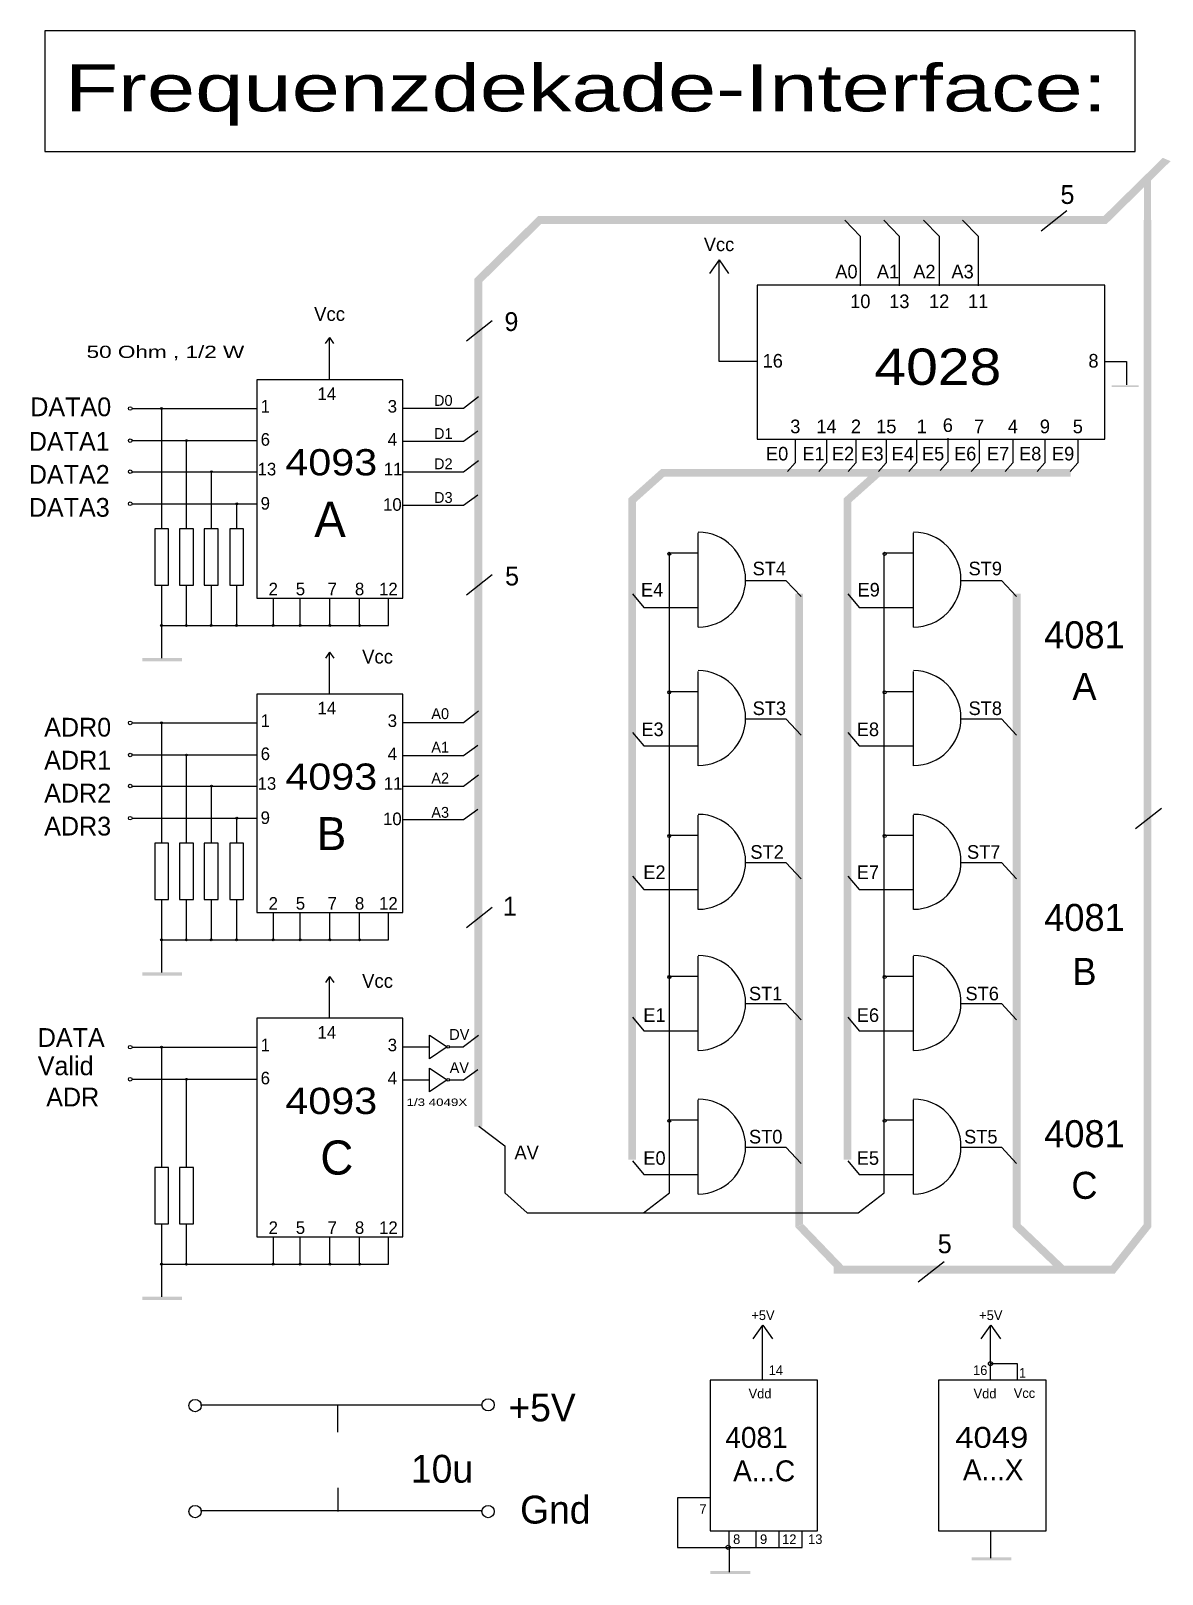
# Model space of a CAD drawing. Extents: x -0.4 to 14.3, y -13.3 to 10.1.
# Drawn here: x -0.44 to 6.78, y -0.24 to 9.61 of the extents above; entities that cross this region are included whole.
import ezdxf
from ezdxf.enums import TextEntityAlignment as Align

# ---------------------------------------------------------------- set-up
doc = ezdxf.new("R2010")
doc.units = 0
doc.layers.get('0').update_dxf_attribs({"linetype": 'CONTINUOUS'})

# ---------------------------------------------------------------- blocks, each defined once
blk = doc.blocks.new('RECTANG')
at = {"color": 0}
for p, q in [((1, 1), (0, 1)), ((0, 1), (0, 0)), ((1, 0), (1, 1)), ((0, 0), (1, 0))]:
    blk.add_line(p, q, dxfattribs=at)

msp = doc.modelspace()

# ---------------------------------------------------------------- linework, layer by layer
at = {"color": 0}
for p, q in [((4.7495, 8.4015), (4.8491, 8.2988)), ((4.9984, 8.4015), (5.098, 8.2988)), ((5.2528, 8.4015), (5.3524, 8.2988)), ((5.5017, 8.4015), (5.6012, 8.2988)), ((6.0024, 8.3345), (6.1678, 8.4634)), ((4.8491, 8.2988), (4.8491, 7.9826)), ((5.098, 8.2988), (5.098, 7.9826)), ((5.3524, 8.2988), (5.3524, 7.9826)), ((5.6012, 8.2988), (5.6012, 7.9826)), ((3.9476, 8.1486), (3.8868, 8.0617)), ((3.9476, 7.5006), (3.9476, 8.1486)), ((3.9476, 8.1486), (4.0085, 8.0617)), ((2.3355, 7.6326), (2.5009, 7.7615)), ((1.4616, 7.6521), (1.4351, 7.6143)), ((1.4616, 7.6521), (1.488, 7.6143)), ((1.4624, 7.3876), (1.4624, 7.6506)), ((4.191, 7.5006), (3.9476, 7.5006)), ((6.4087, 7.5006), (6.5469, 7.5006)), ((6.5469, 7.5006), (6.5469, 7.3504)), ((0.2005, 7.1998), (0.9981, 7.1998)), ((0.3915, 6.4348), (0.3915, 7.2015)), ((1.9293, 7.203), (2.3168, 7.203)), ((2.3168, 7.203), (2.4137, 7.2758)), ((0.2005, 6.995), (0.9981, 6.995)), ((0.5497, 6.4348), (0.5497, 6.9974)), ((1.9293, 6.9917), (2.3168, 6.9917)), ((2.3168, 6.9917), (2.4086, 7.0572)), ((4.4343, 7.0027), (4.4343, 6.8525)), ((4.6334, 7.0027), (4.6334, 6.8525)), ((4.8214, 7.0027), (4.8214, 6.8525)), ((5.015, 7.0027), (5.015, 6.8525)), ((5.2086, 7.0027), (5.2086, 6.8525)), ((5.4077, 7.0106), (5.4077, 6.8604)), ((5.6068, 7.0027), (5.6068, 6.8525)), ((5.8224, 7.0027), (5.8224, 6.8525)), ((6.0271, 7.0027), (6.0271, 6.8525)), ((6.2372, 7.0027), (6.2372, 6.8525)), ((0.2005, 6.7968), (0.9981, 6.7968)), ((0.708, 6.4348), (0.708, 6.7989)), ((1.9293, 6.795), (2.3168, 6.795)), ((2.3168, 6.795), (2.4137, 6.8678)), ((4.4343, 6.8525), (4.3845, 6.7972)), ((4.6334, 6.8525), (4.5836, 6.7972)), ((4.8214, 6.8525), (4.7717, 6.7972)), ((5.015, 6.8525), (4.9652, 6.7972)), ((5.2086, 6.8525), (5.1588, 6.7972)), ((5.4077, 6.8604), (5.3579, 6.8051)), ((5.6068, 6.8525), (5.557, 6.7972)), ((5.8224, 6.8525), (5.7727, 6.7972)), ((6.0271, 6.8525), (5.9773, 6.7972)), ((6.2372, 6.8525), (6.1875, 6.7972)), ((2.3168, 6.5837), (2.4086, 6.6493)), ((0.2005, 6.592), (0.9981, 6.592)), ((0.871, 6.4343), (0.871, 6.5918)), ((1.9293, 6.5837), (2.3168, 6.5837)), ((3.815, 5.8041), (3.815, 6.4062)), ((5.1893, 5.8041), (5.1893, 6.4062)), ((3.815, 6.276), (3.6248, 6.276)), ((3.6307, 2.1942), (3.6307, 6.2721)), ((5.1893, 6.276), (4.9991, 6.276)), ((5.0022, 2.1942), (5.0022, 6.2721)), ((2.3355, 6.011), (2.5009, 6.1399)), ((0.3896, 6.0726), (0.3896, 5.815)), ((0.5478, 6.0726), (0.5478, 5.815)), ((0.7061, 6.0726), (0.7061, 5.815)), ((0.8682, 6.0726), (0.8682, 5.815)), ((3.3949, 6.0167), (3.4675, 5.9302)), ((4.1208, 6.1031), (4.3748, 6.1031)), ((4.3748, 6.1031), (4.4716, 5.9994)), ((4.7692, 6.0167), (4.8418, 5.9302)), ((5.4951, 6.1031), (5.7492, 6.1031)), ((5.7492, 6.1031), (5.8459, 5.9994)), ((1.1037, 5.815), (1.1037, 5.9868)), ((1.2747, 5.815), (1.2747, 5.9868)), ((1.4643, 5.815), (1.4643, 5.9868)), ((1.6538, 5.815), (1.6538, 5.9868)), ((1.8387, 5.815), (1.8387, 5.9868)), ((3.4675, 5.9302), (3.815, 5.9302)), ((4.8418, 5.9302), (5.1893, 5.9302)), ((0.3894, 5.8145), (0.3894, 5.6075)), ((0.3896, 5.815), (1.8387, 5.815)), ((1.4625, 5.6446), (1.4361, 5.6068)), ((1.4624, 5.3817), (1.4624, 5.6447)), ((1.4625, 5.6446), (1.4889, 5.6068)), ((3.815, 4.9206), (3.815, 5.5227)), ((5.1893, 4.9206), (5.1893, 5.5227)), ((3.815, 5.3924), (3.6248, 5.3924)), ((5.1893, 5.3924), (4.9991, 5.3924)), ((2.3168, 5.1971), (2.4137, 5.2699)), ((4.1208, 5.2196), (4.3748, 5.2196)), ((4.3748, 5.2196), (4.4716, 5.1158)), ((5.4951, 5.2196), (5.7492, 5.2196)), ((5.7492, 5.2196), (5.8459, 5.1158)), ((0.2005, 5.1939), (0.9981, 5.1939)), ((0.3915, 4.4289), (0.3915, 5.1956)), ((1.9293, 5.1971), (2.3168, 5.1971)), ((3.3949, 5.1331), (3.4675, 5.0467)), ((4.7692, 5.1331), (4.8418, 5.0467)), ((2.3168, 4.9858), (2.4086, 5.0514)), ((3.4675, 5.0467), (3.815, 5.0467)), ((4.8418, 5.0467), (5.1893, 5.0467)), ((0.2005, 4.9891), (0.9981, 4.9891)), ((0.5497, 4.4289), (0.5497, 4.9915)), ((1.9293, 4.9858), (2.3168, 4.9858)), ((2.3168, 4.7891), (2.4137, 4.8619)), ((0.2005, 4.7909), (0.9981, 4.7909)), ((0.708, 4.4289), (0.708, 4.793)), ((1.9293, 4.7891), (2.3168, 4.7891)), ((2.3168, 4.5778), (2.4086, 4.6434)), ((6.6057, 4.5205), (6.7711, 4.6494)), ((0.2005, 4.5861), (0.9981, 4.5861)), ((0.871, 4.4284), (0.871, 4.586)), ((1.9293, 4.5778), (2.3168, 4.5778)), ((3.815, 4.0037), (3.815, 4.6058)), ((5.1893, 4.0037), (5.1893, 4.6058)), ((3.815, 4.4756), (3.6248, 4.4756)), ((5.1893, 4.4756), (4.9991, 4.4756)), ((4.1208, 4.3027), (4.3748, 4.3027)), ((4.3748, 4.3027), (4.4716, 4.199)), ((5.4951, 4.3027), (5.7492, 4.3027)), ((5.7492, 4.3027), (5.8459, 4.199)), ((3.3949, 4.2162), (3.4675, 4.1298)), ((4.7692, 4.2162), (4.8418, 4.1298)), ((0.3896, 4.0667), (0.3896, 3.8091)), ((0.5478, 4.0667), (0.5478, 3.8091)), ((0.7061, 4.0667), (0.7061, 3.8091)), ((0.8682, 4.0667), (0.8682, 3.8091)), ((3.4675, 4.1298), (3.815, 4.1298)), ((4.8418, 4.1298), (5.1893, 4.1298)), ((1.1037, 3.8091), (1.1037, 3.9809)), ((1.2747, 3.8091), (1.2747, 3.9809)), ((1.4643, 3.8091), (1.4643, 3.9809)), ((1.6538, 3.8091), (1.6538, 3.9809)), ((1.8387, 3.8091), (1.8387, 3.9809)), ((2.3355, 3.8893), (2.5009, 4.0182)), ((0.3894, 3.8086), (0.3894, 3.6016)), ((0.3896, 3.8091), (1.8387, 3.8091)), ((3.815, 3.1035), (3.815, 3.7056)), ((5.1893, 3.1035), (5.1893, 3.7056)), ((1.4625, 3.5755), (1.4361, 3.5377)), ((1.4624, 3.3126), (1.4624, 3.5756)), ((1.4625, 3.5755), (1.4889, 3.5377)), ((3.815, 3.5754), (3.6248, 3.5754)), ((5.1893, 3.5754), (4.9991, 3.5754)), ((4.1208, 3.4025), (4.3748, 3.4025)), ((4.3748, 3.4025), (4.4716, 3.2988)), ((5.4951, 3.4025), (5.7492, 3.4025)), ((5.7492, 3.4025), (5.8459, 3.2988)), ((3.3949, 3.316), (3.4675, 3.2296)), ((4.7692, 3.316), (4.8418, 3.2296)), ((2.0997, 3.0503), (2.0997, 3.2007)), ((2.0997, 3.2007), (2.2122, 3.1276)), ((2.3168, 3.128), (2.4137, 3.2008)), ((3.4675, 3.2296), (3.815, 3.2296)), ((4.8418, 3.2296), (5.1893, 3.2296)), ((0.2005, 3.1248), (0.9981, 3.1248)), ((0.3915, 2.3598), (0.3915, 3.1265)), ((1.9287, 3.1276), (2.0997, 3.1276)), ((2.2122, 3.1276), (2.0997, 3.0503)), ((2.2268, 3.1276), (2.3174, 3.1276)), ((2.0997, 2.9898), (2.2122, 2.9167)), ((2.0997, 2.8395), (2.0997, 2.9898)), ((2.3168, 2.9167), (2.4086, 2.9823)), ((0.2005, 2.92), (0.9981, 2.92)), ((0.5497, 2.3598), (0.5497, 2.9224)), ((1.9287, 2.9167), (2.0997, 2.9167)), ((2.2122, 2.9167), (2.0997, 2.8395)), ((2.2268, 2.9167), (2.3174, 2.9167)), ((3.815, 2.1866), (3.815, 2.7887)), ((5.1893, 2.1866), (5.1893, 2.7887)), ((2.414, 2.621), (2.5799, 2.4945)), ((3.815, 2.6585), (3.6248, 2.6585)), ((5.1893, 2.6585), (4.9991, 2.6585)), ((2.5799, 2.4945), (2.5799, 2.1942)), ((4.1208, 2.4856), (4.3748, 2.4856)), ((4.3748, 2.4856), (4.4716, 2.3819)), ((5.4951, 2.4856), (5.7492, 2.4856)), ((5.7492, 2.4856), (5.8459, 2.3819)), ((3.3949, 2.3992), (3.4675, 2.3127)), ((4.7692, 2.3992), (4.8418, 2.3127)), ((3.4675, 2.3127), (3.815, 2.3127)), ((4.8418, 2.3127), (5.1893, 2.3127)), ((2.5799, 2.1942), (2.7237, 2.0677)), ((3.4647, 2.0677), (3.6307, 2.1942)), ((4.8363, 2.0677), (5.0022, 2.1942)), ((0.3896, 1.9976), (0.3896, 1.74)), ((0.5478, 1.9976), (0.5478, 1.74)), ((2.7237, 2.0677), (4.8363, 2.0677)), ((1.1037, 1.74), (1.1037, 1.9118)), ((1.2747, 1.74), (1.2747, 1.9118)), ((1.4643, 1.74), (1.4643, 1.9118)), ((1.6538, 1.74), (1.6538, 1.9118)), ((1.8387, 1.74), (1.8387, 1.9118)), ((0.3894, 1.7395), (0.3894, 1.5325)), ((0.3896, 1.74), (1.8387, 1.74)), ((5.2191, 1.6273), (5.3845, 1.7562)), ((4.2248, 1.3508), (4.1636, 1.2633)), ((4.2248, 1.0008), (4.2248, 1.3508)), ((4.2279, 1.3508), (4.2892, 1.2633)), ((5.6789, 1.3508), (5.6177, 1.2633)), ((5.6789, 1.0008), (5.6789, 1.3508)), ((5.682, 1.3508), (5.7433, 1.2633)), ((5.6789, 1.1058), (5.8504, 1.1058)), ((5.8504, 1.1058), (5.8504, 1.0008)), ((0.638, 0.8435), (2.4295, 0.8435)), ((1.5141, 0.6686), (1.5141, 0.8375)), ((1.5141, 0.3138), (1.5141, 0.1618)), ((3.8909, 0.2483), (3.6827, 0.2483)), ((3.6827, 0.2483), (3.6827, -0.0668)), ((0.638, 0.168), (2.4295, 0.168)), ((4.0133, -0.0668), (4.0133, 0.0382)), ((4.1848, -0.0668), (4.1848, 0.0382)), ((4.3318, -0.0668), (4.3318, 0.0382)), ((4.4787, -0.0668), (4.4787, 0.0382)), ((5.6789, 0.0382), (5.6789, -0.1368)), ((3.6827, -0.0668), (4.4787, -0.0668)), ((4.0133, -0.0668), (4.0133, -0.2243))]:
    msp.add_line(p, q, dxfattribs=at)
for centre, radius in [((0.1904, 7.1998), 0.0115), ((0.3908, 7.1998), 0.00577), ((0.1904, 6.995), 0.0115), ((0.5498, 6.995), 0.00577), ((0.1904, 6.7968), 0.0115), ((0.7088, 6.7968), 0.00577), ((0.1904, 6.592), 0.0115), ((0.8714, 6.592), 0.00577), ((3.6298, 6.2726), 0.00982), ((5.0042, 6.2726), 0.00982), ((0.3901, 5.8153), 0.00577), ((0.5485, 5.8153), 0.00577), ((0.7067, 5.8153), 0.00577), ((0.8682, 5.8153), 0.00577), ((1.1031, 5.8153), 0.00577), ((1.2742, 5.8153), 0.00577), ((1.4643, 5.8153), 0.00577), ((1.6544, 5.8153), 0.00577), ((3.6298, 5.389), 0.00982), ((5.0042, 5.389), 0.00982), ((0.1904, 5.1939), 0.0115), ((0.3908, 5.1939), 0.00577), ((0.1904, 4.9891), 0.0115), ((0.5498, 4.9891), 0.00577), ((0.1904, 4.7909), 0.0115), ((0.7088, 4.7909), 0.00577), ((0.1904, 4.5861), 0.0115), ((0.8714, 4.5861), 0.00577), ((3.6298, 4.4722), 0.00982), ((5.0042, 4.4722), 0.00982), ((0.3901, 3.8094), 0.00577), ((0.5485, 3.8094), 0.00577), ((0.7067, 3.8094), 0.00577), ((0.8682, 3.8094), 0.00577), ((1.1031, 3.8094), 0.00577), ((1.2742, 3.8094), 0.00577), ((1.4643, 3.8094), 0.00577), ((1.6544, 3.8094), 0.00577), ((3.6298, 3.572), 0.00982), ((5.0042, 3.572), 0.00982), ((0.1904, 3.1248), 0.0115), ((0.3908, 3.1248), 0.00577), ((2.2195, 3.1276), 0.00877), ((0.1904, 2.92), 0.0115), ((0.5498, 2.92), 0.00577), ((2.2195, 2.9167), 0.00877), ((3.6298, 2.6551), 0.00982), ((5.0042, 2.6551), 0.00982), ((0.3901, 1.7403), 0.00577), ((0.5485, 1.7403), 0.00577), ((1.1031, 1.7403), 0.00577), ((1.2742, 1.7403), 0.00577), ((1.4643, 1.7403), 0.00577), ((1.6544, 1.7403), 0.00577), ((5.6796, 1.1058), 0.0131), ((0.6039, 0.8375), 0.0393), ((2.4741, 0.8425), 0.0393), ((0.6039, 0.1618), 0.0393), ((2.4741, 0.1618), 0.0393), ((4.0057, -0.0667), 0.0131)]:
    msp.add_circle(centre, radius, dxfattribs=at)
for centre in [(3.8144, 6.1079), (5.1887, 6.1079), (3.8144, 5.2244), (5.1887, 5.2244), (3.8144, 4.3075), (5.1887, 4.3075), (3.8144, 3.4073), (5.1887, 3.4073), (3.8144, 2.4905), (5.1887, 2.4905)]:
    msp.add_arc(centre, 0.3028, 270, 90, dxfattribs=at)
for points in [[(6.4012, 8.428), (6.4217, 8.378), (6.7791, 8.7992), (6.8291, 8.7783)], [(6.6587, 8.4027), (6.7037, 8.4027), (6.6587, 8.6626), (6.7037, 8.6626)], [(2.3862, 8.0277), (2.4362, 8.0067), (2.7936, 8.428), (2.8141, 8.378)], [(2.7936, 8.428), (2.8141, 8.378), (6.4012, 8.428), (6.4217, 8.378)], [(6.6564, 1.9939), (6.7064, 1.9766), (6.6564, 8.403), (6.7064, 8.403)], [(2.3862, 2.6165), (2.4362, 2.6165), (2.3862, 8.0277), (2.4362, 8.0067)], [(6.4529, 7.3475), (6.4529, 7.3375), (6.6244, 7.3475), (6.6244, 7.3375)], [(3.3678, 6.6256), (3.4178, 6.6032), (3.5796, 6.8148), (3.5987, 6.7648)], [(3.5796, 6.8148), (3.5987, 6.7648), (6.1906, 6.8148), (6.1906, 6.7648)], [(4.9801, 6.7711), (4.9468, 6.8084), (4.7922, 6.6032), (4.7422, 6.6256)], [(3.3678, 2.4061), (3.4178, 2.4061), (3.3678, 6.6256), (3.4178, 6.6032)], [(4.7922, 6.6032), (4.7422, 6.6256), (4.7922, 2.4061), (4.7422, 2.4061)], [(4.4841, 6.0183), (4.4341, 6.0183), (4.4841, 1.9953), (4.4341, 1.9752)], [(5.872, 6.0183), (5.822, 6.0183), (5.872, 1.996), (5.822, 1.9745)], [(0.268, 5.6073), (0.268, 5.5873), (0.5216, 5.6073), (0.5216, 5.5873)], [(0.268, 3.6014), (0.268, 3.5814), (0.5216, 3.6014), (0.5216, 3.5814)], [(4.4857, 1.9953), (4.4357, 1.9752), (4.7413, 1.7297), (4.72, 1.6797)], [(5.872, 1.996), (5.822, 1.9745), (6.1587, 1.7228), (6.1242, 1.6866)], [(6.4484, 1.7297), (6.4727, 1.6797), (6.6564, 1.9939), (6.7064, 1.9766)], [(4.6801, 1.7297), (4.6801, 1.6797), (6.4484, 1.7297), (6.4727, 1.6797)], [(0.268, 1.5323), (0.268, 1.5123), (0.5216, 1.5323), (0.5216, 1.5123)], [(5.5587, -0.1302), (5.5587, -0.1502), (5.8123, -0.1302), (5.8123, -0.1502)], [(3.8931, -0.2177), (3.8931, -0.2377), (4.1467, -0.2177), (4.1467, -0.2377)]]:
    msp.add_trace(points, dxfattribs=at)

# ---------------------------------------------------------------- block references
for p, xscale, yscale, zscale in [((-0.3541, 8.8392), 6.956238610159952, 0.7702928874643629, 6.956238610159952), ((4.1914, 7.0035), 2.217648729651903, 0.982394366197183, 2.217648729651903), ((0.9979, 5.9894), 0.9314124664537993, 1.394366197183099, 0.9314124664537993), ((0.3464, 6.0726), 0.08920654456585772, 0.3601194537584345, 0.08920654456585772), ((0.5046, 6.0726), 0.08920654456585772, 0.3601194537584345, 0.08920654456585772), ((0.6629, 6.0726), 0.08920654456585772, 0.3601194537584345, 0.08920654456585772), ((0.825, 6.0726), 0.08920654456585772, 0.3601194537584345, 0.08920654456585772), ((0.9979, 3.9836), 0.9314124664537993, 1.394366197183099, 0.9314124664537993), ((0.3464, 4.0667), 0.08920654456585772, 0.3601194537584345, 0.08920654456585772), ((0.5046, 4.0667), 0.08920654456585772, 0.3601194537584345, 0.08920654456585772), ((0.6629, 4.0667), 0.08920654456585772, 0.3601194537584345, 0.08920654456585772), ((0.825, 4.0667), 0.08920654456585772, 0.3601194537584345, 0.08920654456585772), ((0.9979, 1.9145), 0.9314124664537993, 1.394366197183099, 0.9314124664537993), ((0.3464, 1.9976), 0.08920654456585772, 0.3601194537584345, 0.08920654456585772), ((0.5046, 1.9976), 0.08920654456585772, 0.3601194537584345, 0.08920654456585772), ((3.8909, 0.0382), 0.6858261291535301, 0.9625429180937366, 0.6858261291535301), ((5.3482, 0.0382), 0.6858261291535301, 0.9625429180937366, 0.6858261291535301)]:
    msp.add_blockref('RECTANG', p, dxfattribs=dict(at, xscale=xscale, yscale=yscale, zscale=zscale))

# ---------------------------------------------------------------- texts
for s, height, p, p2 in [('Frequenzdekade-Interface:', 0.299598, (-0.2258, 9.096), (6.4225, 9.096)), ('50 Ohm , 1/2 W', 0.078405, (-0.0881, 7.5222), (0.9181, 7.5222)), ('4028', 0.23139, (4.939, 7.3509), (5.7488, 7.3509)), ('4093', 0.16752, (1.1799, 6.7731), (1.7662, 6.7731)), ('4093', 0.16752, (1.1799, 4.7672), (1.7662, 4.7672)), ('4093', 0.16752, (1.1799, 2.6981), (1.7662, 2.6981)), ('1/3 4049X', 0.04741, (1.9536, 2.7497), (2.3408, 2.7497)), ('4049', 0.13322, (5.4548, 0.5681), (5.9211, 0.5681))]:
    msp.add_text(s, height=height, dxfattribs=at).set_placement(p, p2, align=Align.ALIGNED)
for s, height, p in [('5', 0.1198, (6.1265, 8.5052)), ('9', 0.1198, (2.5782, 7.6944)), ('D0', 0.06927, (2.129, 7.2169)), ('DATA0', 0.11978, (-0.4473, 7.1506)), ('1', 0.0869, (5.2086, 7.0422)), ('DATA1', 0.11978, (-0.4568, 6.9301)), ('D1', 0.06927, (2.129, 7.0056)), ('DATA2', 0.11978, (-0.4568, 6.7196)), ('D2', 0.06927, (2.129, 6.8123)), ('DATA3', 0.11978, (-0.4568, 6.5092)), ('D3', 0.06927, (2.129, 6.5974)), ('ST4', 0.08693, (4.1619, 6.1355)), ('ST9', 0.08693, (5.5398, 6.1355)), ('5', 0.1198, (2.5823, 6.0709)), ('7', 0.0801, (1.4501, 6.0081)), ('E4', 0.08693, (3.4496, 5.9999)), ('E9', 0.08693, (4.8313, 5.9999)), ('ST3', 0.08693, (4.1619, 5.2439)), ('ST8', 0.08693, (5.5398, 5.2439)), ('ADR0', 0.11978, (-0.3586, 5.1064)), ('A0', 0.06927, (2.1117, 5.2181)), ('E3', 0.08693, (3.4522, 5.1094)), ('E8', 0.08693, (4.8266, 5.1094)), ('A1', 0.06927, (2.1117, 5.004)), ('ADR1', 0.11978, (-0.3586, 4.896)), ('A2', 0.06927, (2.1117, 4.8066)), ('ADR2', 0.11978, (-0.3586, 4.6856)), ('A3', 0.06927, (2.1117, 4.5883)), ('ADR3', 0.11978, (-0.3586, 4.4752)), ('B', 0.2104, (1.3811, 4.382)), ('ST2', 0.08693, (4.1476, 4.3267)), ('ST7', 0.08693, (5.5299, 4.3267)), ('E2', 0.08693, (3.4645, 4.1976)), ('E7', 0.08693, (4.8266, 4.1976)), ('7', 0.0801, (1.4501, 4.0022)), ('1', 0.1198, (2.5685, 3.9645)), ('ST1', 0.08693, (4.1386, 3.4235)), ('ST6', 0.08693, (5.5204, 3.4235)), ('E1', 0.08693, (3.4645, 3.2858)), ('E6', 0.08693, (4.8266, 3.2858)), ('DATA', 0.11978, (-0.3997, 3.1264)), ('Valid', 0.11978, (-0.3997, 2.946)), ('ADR', 0.11978, (-0.3456, 2.7463)), ('ST0', 0.08693, (4.1388, 2.5102)), ('ST5', 0.08693, (5.5115, 2.5102)), ('C', 0.2178, (1.4036, 2.3115)), ('AV', 0.08693, (2.6424, 2.4091)), ('E0', 0.08693, (3.4645, 2.374)), ('E5', 0.08693, (4.8266, 2.374)), ('7', 0.0801, (1.4501, 1.9331)), ('5', 0.1198, (5.3432, 1.8099)), ('14', 0.06137, (4.2645, 1.0328)), ('+5V', 0.17778, (2.6036, 0.7368)), ('4081', 0.13322, (3.9884, 0.5681)), ('10u', 0.17778, (1.9816, 0.3457)), ('A...X', 0.13322, (5.5039, 0.3607)), ('A...C', 0.13322, (4.0375, 0.3548)), ('Gnd', 0.17778, (2.6783, 0.085)), ('7', 0.0614, (3.8228, 0.1473)), ('8', 0.0614, (4.0375, -0.0456)), ('9', 0.0614, (4.2093, -0.0456)), ('12', 0.06137, (4.3504, -0.0456)), ('13', 0.06137, (4.5161, -0.0456))]:
    msp.add_text(s, height=height, dxfattribs=at).set_placement(p)
for s, height, p in [('Vcc', 0.08693, (3.9476, 8.2039)), ('A0', 0.08693, (4.7606, 8.0301)), ('A1', 0.08693, (5.0261, 8.0301)), ('A2', 0.08693, (5.2583, 8.0301)), ('A3', 0.08693, (5.5017, 8.0301)), ('10', 0.08693, (4.8491, 7.8404)), ('13', 0.08693, (5.098, 7.8404)), ('12', 0.08693, (5.3524, 7.8404)), ('11', 0.08693, (5.6012, 7.8404)), ('Vcc', 0.08853, (1.4624, 7.7589)), ('16', 0.08693, (4.2905, 7.461)), ('8', 0.0869, (6.3368, 7.461)), ('14', 0.08014, (1.445, 7.254)), ('1', 0.0801, (1.0524, 7.1738)), ('3', 0.0801, (1.8631, 7.1738)), ('3', 0.0869, (4.4343, 7.0422)), ('14', 0.08693, (4.6334, 7.0422)), ('2', 0.0869, (4.8214, 7.0422)), ('15', 0.08693, (5.015, 7.0422)), ('6', 0.0869, (5.4077, 7.0501)), ('7', 0.0869, (5.6068, 7.0422)), ('4', 0.0869, (5.8224, 7.0422)), ('9', 0.0869, (6.0271, 7.0422)), ('5', 0.0869, (6.2372, 7.0422)), ('6', 0.0801, (1.0524, 6.9625)), ('4', 0.0801, (1.8631, 6.9625)), ('E0', 0.08693, (4.3182, 6.8683)), ('E1', 0.08693, (4.5504, 6.8683)), ('E2', 0.08693, (4.7385, 6.8683)), ('E3', 0.08693, (4.9265, 6.8683)), ('E4', 0.08693, (5.1201, 6.8683)), ('E5', 0.08693, (5.3136, 6.8683)), ('E6', 0.08693, (5.5183, 6.8683)), ('E7', 0.08693, (5.7284, 6.8683)), ('E8', 0.08693, (5.9331, 6.8683)), ('E9', 0.08693, (6.1432, 6.8683)), ('13', 0.08014, (1.0626, 6.7731)), ('11', 0.08014, (1.8682, 6.7731)), ('9', 0.0801, (1.0524, 6.5545)), ('A', 0.2259, (1.4654, 6.3797)), ('10', 0.08014, (1.8631, 6.5473)), ('2', 0.0801, (1.1034, 6.0081)), ('5', 0.0801, (1.2767, 6.0081)), ('8', 0.0801, (1.654, 6.0081)), ('12', 0.08014, (1.8376, 6.0081)), ('4081', 0.17251, (6.2795, 5.6698)), ('Vcc', 0.08853, (1.7685, 5.5724)), ('A', 0.1725, (6.2795, 5.3405)), ('14', 0.08014, (1.445, 5.2481)), ('1', 0.0801, (1.0524, 5.1679)), ('3', 0.0801, (1.8631, 5.1679)), ('6', 0.0801, (1.0524, 4.9567)), ('4', 0.0801, (1.8631, 4.9567)), ('13', 0.08014, (1.0626, 4.7672)), ('11', 0.08014, (1.8682, 4.7672)), ('9', 0.0801, (1.0524, 4.5487)), ('10', 0.08014, (1.8631, 4.5414)), ('2', 0.0801, (1.1034, 4.0022)), ('5', 0.0801, (1.2767, 4.0022)), ('8', 0.0801, (1.654, 4.0022)), ('12', 0.08014, (1.8376, 4.0022)), ('4081', 0.17251, (6.2795, 3.8663)), ('B', 0.1725, (6.2795, 3.5213)), ('Vcc', 0.08853, (1.7685, 3.5033)), ('14', 0.08014, (1.445, 3.179)), ('1', 0.0801, (1.0524, 3.0988)), ('3', 0.0801, (1.8631, 3.0988)), ('DV', 0.06927, (2.2904, 3.1714)), ('6', 0.0801, (1.0524, 2.8875)), ('4', 0.0801, (1.8631, 2.8875)), ('AV', 0.06927, (2.2904, 2.9595)), ('4081', 0.17251, (6.2795, 2.4862)), ('C', 0.1725, (6.2795, 2.1569)), ('2', 0.0801, (1.1034, 1.9331)), ('5', 0.0801, (1.2767, 1.9331)), ('8', 0.0801, (1.654, 1.9331)), ('12', 0.08014, (1.8376, 1.9331)), ('+5V', 0.06137, (4.2277, 1.3835)), ('+5V', 0.06137, (5.6818, 1.3835)), ('16', 0.06137, (5.6143, 1.0328)), ('1', 0.0614, (5.8843, 1.0152)), ('Vdd', 0.06137, (4.2093, 0.8837)), ('Vdd', 0.06137, (5.645, 0.8837)), ('Vcc', 0.06137, (5.8965, 0.8866))]:
    msp.add_text(s, height=height, dxfattribs=at).set_placement(p, align=Align.CENTER)

doc.saveas('drawing.dxf')
